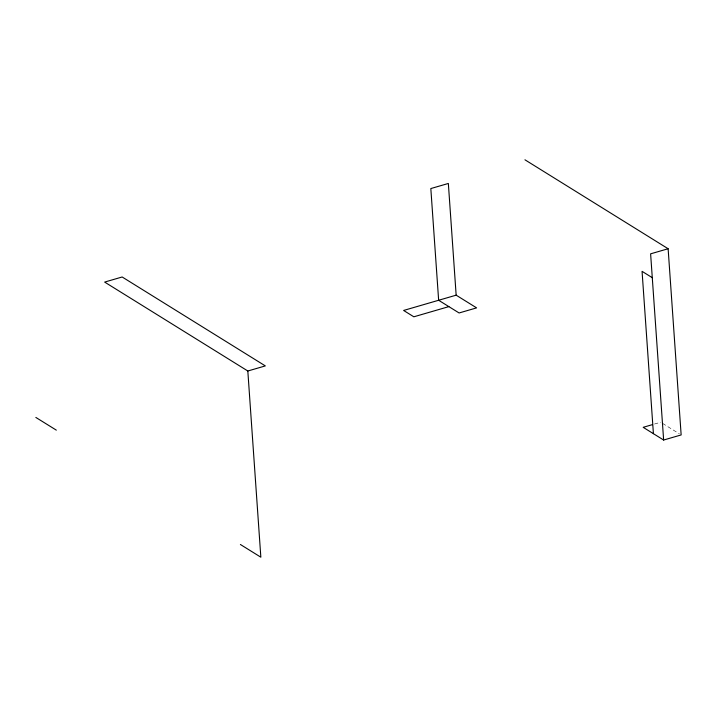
<?xml version="1.0" encoding="UTF-8"?>
<svg xmlns="http://www.w3.org/2000/svg" width="717" height="717" viewBox="0 0 717 717"><rect width="100%" height="100%" fill="white"/><g stroke="black" fill="none" stroke-linecap="round" stroke-linejoin="round"><path stroke-width="0.54" stroke-dasharray="3.58 2.69" d="M654.513 424.025L660.698 422.232M662.553 423.38L679.295 433.776"/><path stroke-width="1.08" d="M456.155 295.171L448.349 183.462L430.827 188.553L438.643 300.271L459.095 312.97L476.608 307.88L456.155 295.171L403.617 310.452L413.843 316.806L448.869 306.616M247.822 371.003L265.335 365.912L122.159 276.986L104.646 282.086L247.822 371.003L260.845 557.199L240.392 544.49M668.127 248.745L650.615 253.836L663.637 440.032L681.15 434.932L668.127 248.745L524.952 159.801M652.452 424.625L643.185 427.323L663.637 440.032M652.291 277.694L642.065 271.34L653.411 433.677M35.85 417.437L56.311 430.137"/></g></svg>
